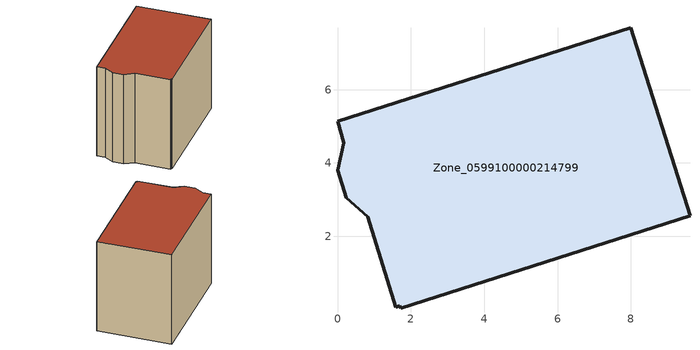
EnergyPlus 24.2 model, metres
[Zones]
Zone_0599100000214799
 floor ground (C_G): 0,3.8 0.17,4.55 0,5.14 8,7.69 9.61,2.56 1.72,0.04 1.7,0.11 1.59,0.07 0.83,2.53 0.24,3.05 z0
 wall outside (C_F): 0.17,4.55 0,3.8 0.24,3.05 0.83,2.53 1.59,0.07 1.7,0.11 1.72,0.04 9.61,2.56 8,7.69 0,5.14 0.17,4.55 z0:7.1
 roof outside (C_R): 1.72,0.04 9.61,2.56 8,7.69 0,5.14 0.17,4.55 0,3.8 0.24,3.05 0.83,2.53 1.59,0.07 1.7,0.11 z7.1
[BUILDING]
Pand.0599100000214799: North Axis=0; Terrain=City; Loads Convergence Tolerance Value=0.04; Temperature Convergence Tolerance Value=0.4; Solar Distribution=FullExterior; Maximum Number of Warmup Days=25; Minimum Number of Warmup Days=1
[Site:Location]
Rotterdam.The.Hague.AP_ZH_NLD Design_Conditions: Latitude=51.96; Longitude=4.45; Time Zone=1; Elevation=-4.5
[SITE:GROUNDTEMPERATURE:BUILDINGSURFACE]
18, 18, 18, 18, 18, 18, 18, 18, 18, 18, 18, 18
[MATERIAL] Thermal Absorptance=0.9; Solar Absorptance=0.7; Visible Absorptance=0.7
Name | Roughness | Thickness | Conductivity | Density | Specific Heat
G.TI.1946 | MediumSmooth | 0.15 | 1 | 540 | 1210
F.TI.1946 | Rough | 0.3 | 0.857143 | 1920 | 840
R.TI.1946 | MediumRough | 0.2 | 0.1 | 1500 | 1000
[CONSTRUCTION]
C_G: G.TI.1946
C_F: F.TI.1946
C_R: R.TI.1946
[ZONE]
Zone_0599100000214799: Type=1; Multiplier=1; Ceiling Height=Autocalculate; Volume=Autocalculate; Floor Area=autocalculate; Part of Total Floor Area=Yes
[ZONEINFILTRATION:DESIGNFLOWRATE]
Infil_Zone_0599100000214799: Zone or ZoneList or Space or SpaceList=Zone_0599100000214799; Schedule=AlwaysOn; Design Flow Rate Calculation Method=Flow/Area; Flow Rate per Floor Area=0.003; Constant Term Coefficient=1; Temperature Term Coefficient=0; Velocity Term Coefficient=0; Velocity Squared Term Coefficient=0
[HVACTEMPLATE:ZONE:IDEALLOADSAIRSYSTEM]
Zone_0599100000214799: Maximum Heating Supply Air Temperature=50; Minimum Cooling Supply Air Temperature=13; Maximum Heating Supply Air Humidity Ratio=0.0156; Minimum Cooling Supply Air Humidity Ratio=0.0077; Heating Limit=NoLimit; Cooling Limit=NoLimit; Dehumidification Control Type=ConstantSensibleHeatRatio; Cooling Sensible Heat Ratio=0.7; Dehumidification Setpoint=60; Humidification Control Type=None; Humidification Setpoint=30; Outdoor Air Method=None; Outdoor Air Flow Rate per Person=0.00944; Outdoor Air Flow Rate per Zone Floor Area=0; Outdoor Air Flow Rate per Zone=0; Demand Controlled Ventilation Type=None; Outdoor Air Economizer Type=NoEconomizer; Heat Recovery Type=None; Sensible Heat Recovery Effectiveness=0.7; Latent Heat Recovery Effectiveness=0.65
[ZONECONTROL:THERMOSTAT]
ThermostatControl_Zone_0599100000214799: Zone or ZoneList=Zone_0599100000214799; Control Type Schedule=DualSetpointControlType; Control 1=Thermostat_Zone_0599100000214799; Temperature Difference Between Cutout And Setpoint=0
[THERMOSTATSETPOINT:DUALSETPOINT]
Thermostat_Zone_0599100000214799: Heating Setpoint Temperature Schedule=HeatingSetpoint_Zone_0599100000214799; Cooling Setpoint Temperature Schedule=CoolingSetpoint_Zone_0599100000214799
[SCHEDULE:COMPACT]
HeatingSetpoint_Zone_0599100000214799: Through: 12/31, For: AllDays, Until: 24:00, 21
CoolingSetpoint_Zone_0599100000214799: Through: 12/31, For: AllDays, Until: 24:00, 24
DualSetpointControlType: Through: 12/31, For: AllDays, Until: 24:00, 4
AlwaysOn: Through: 12/31, For: AllDays, Until: 24:00, 1
